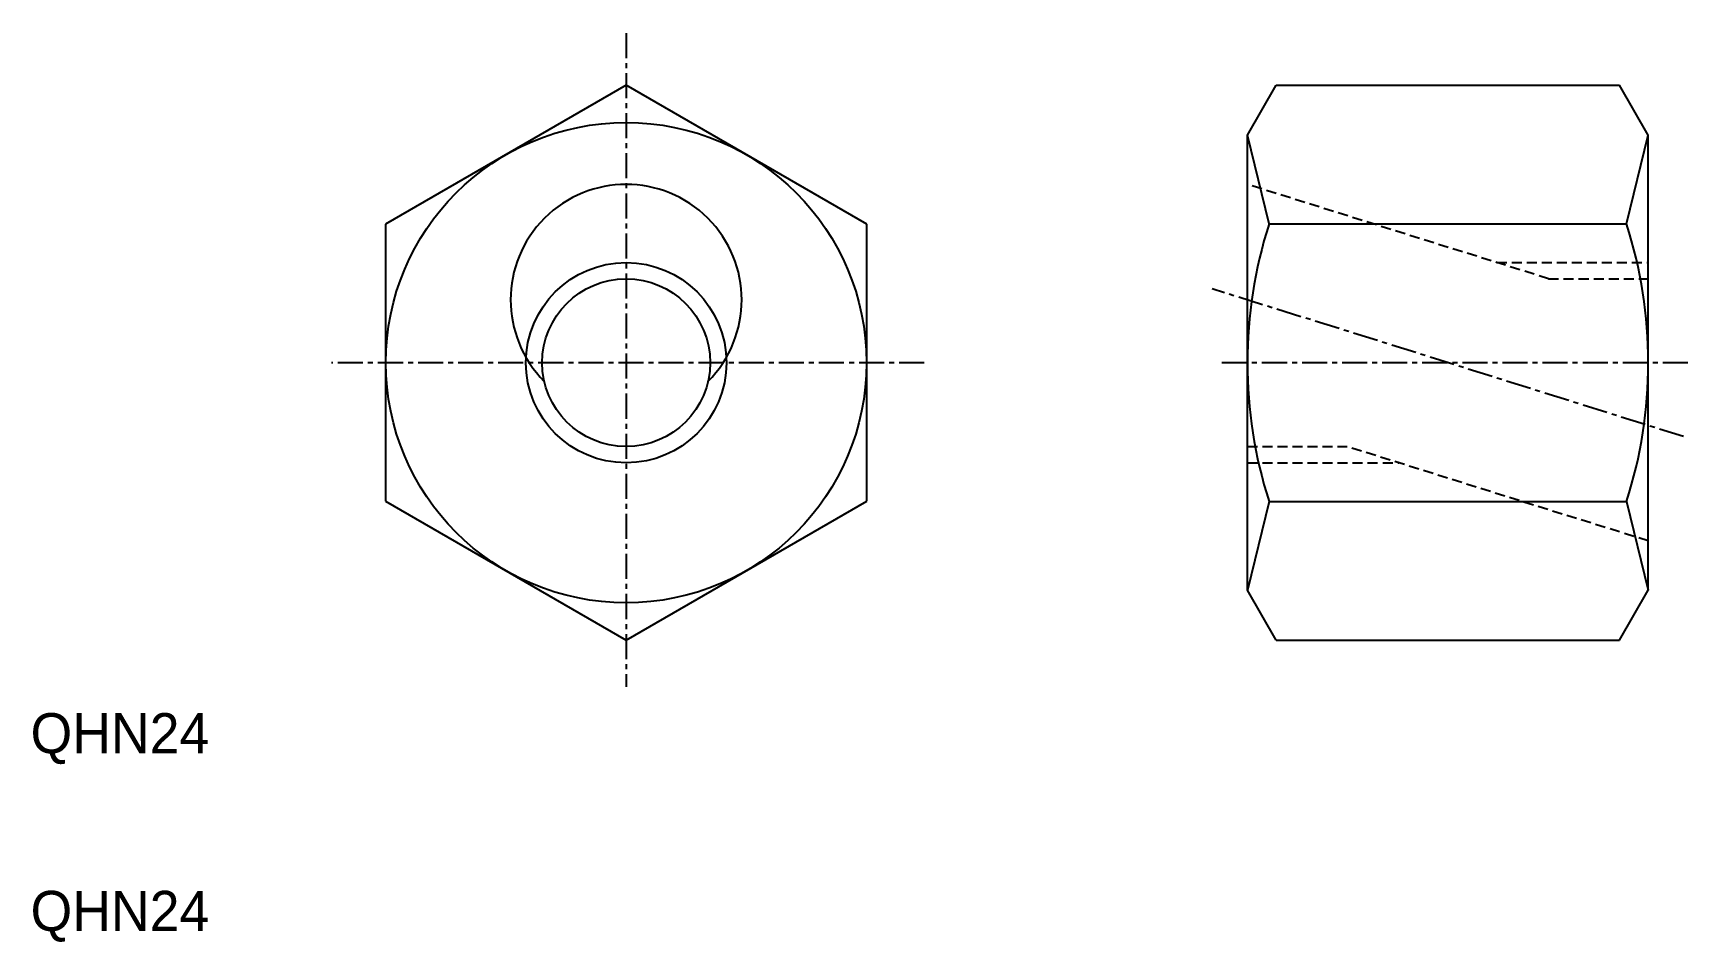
# Model space of a CAD drawing. Extents: x 84.8 to 167.4, y 248.5 to 293.9.
import ezdxf

# ---------------------------------------------------------------- set-up
doc = ezdxf.new("R2010")
doc.units = 0
doc.linetypes.add('CENTER', pattern=[2, 1.25, -0.25, 0.25, -0.25])
doc.linetypes.add('DASHED', pattern=[0.75, 0.5, -0.25])
doc.layers.get('0').update_dxf_attribs({"linetype": 'CONTINUOUS'})
doc.layers.add('CENTER', color=1, linetype='CENTER')

msp = doc.modelspace()

# ---------------------------------------------------------------- linework, layer by layer
at = {"color": 7, "linetype": 'CONTINUOUS'}
for p, q in [((114.427, 291.281), (102.427, 284.342)), ((126.427, 284.342), (114.427, 291.281)), ((145.418, 288.794), (146.854, 291.281)), ((146.854, 291.281), (163.982, 291.281)), ((165.418, 288.794), (163.982, 291.281)), ((146.499, 284.356), (145.418, 288.794)), ((145.418, 266.068), (145.418, 288.794)), ((164.337, 284.356), (165.418, 288.794)), ((165.418, 266.068), (165.418, 288.794)), ((102.427, 284.342), (102.427, 270.519)), ((126.427, 270.519), (126.427, 284.342)), ((146.499, 284.356), (164.337, 284.356)), ((102.427, 270.519), (114.427, 263.581)), ((114.427, 263.581), (126.427, 270.519)), ((146.499, 270.506), (145.418, 266.068)), ((146.499, 270.506), (164.337, 270.506)), ((164.337, 270.506), (165.418, 266.068)), ((146.854, 263.581), (145.418, 266.068)), ((163.982, 263.581), (165.418, 266.068)), ((146.854, 263.581), (163.982, 263.581))]:
    msp.add_line(p, q, dxfattribs=at)
at = {"color": 3, "linetype": 'DASHED'}
for p, q in [((160.445, 281.619), (145.418, 286.33)), ((157.855, 282.431), (165.418, 282.431)), ((160.445, 281.619), (165.418, 281.619)), ((145.418, 273.243), (150.391, 273.243)), ((165.418, 268.531), (150.391, 273.243)), ((145.418, 272.431), (152.981, 272.431))]:
    msp.add_line(p, q, dxfattribs=at)
at = {"color": 7, "linetype": 'CONTINUOUS'}
for radius in [11.99, 4.188]:
    msp.add_circle((114.427, 277.431), radius, dxfattribs=at)
at = {"color": 3, "linetype": 'CONTINUOUS'}
msp.add_circle((114.427, 277.431), 5, dxfattribs=at)
at = {"color": 7, "linetype": 'CONTINUOUS'}
for centre, radius, start, end in [((114.427, 280.566), 5.764, 315.09661, 224.90339), ((168.144, 277.431), 22.726, 162.25925, 197.74099), ((142.691, 277.431), 22.726, 342.25901, 17.74075)]:
    msp.add_arc(centre, radius, start, end, dxfattribs=at)
at = {"layer": 'CENTER', "color": 1, "linetype": 'CENTER'}
for p, q in [((114.427, 293.885), (114.427, 261.25)), ((167.173, 273.745), (143.663, 281.116)), ((129.294, 277.431), (99.72, 277.431)), ((167.396, 277.431), (144.025, 277.431))]:
    msp.add_line(p, q, dxfattribs=at)

# ---------------------------------------------------------------- texts
at = {"color": 7, "linetype": 'CONTINUOUS'}
for p in [(84.713, 257.937), (84.713, 249.065)]:
    msp.add_text('QHN24', height=2, dxfattribs=at).set_placement(p)

doc.saveas('drawing.dxf')
